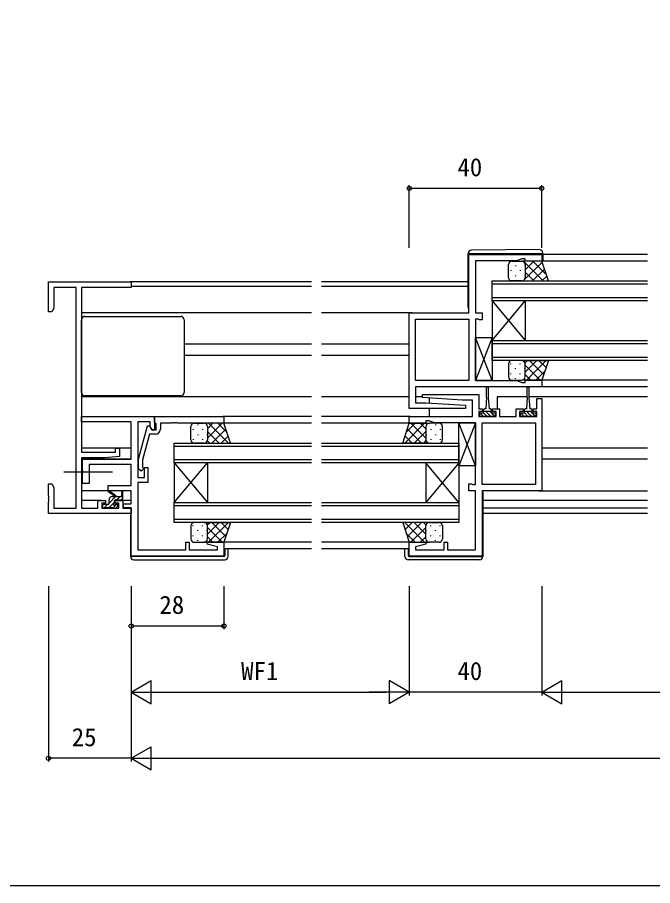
# Model space of a CAD drawing. Units: millimetres, scale not verified. Extents: x -437 to 438, y -281 to 278.
# Drawn here: x -133.2 to 58.7, y -280.9 to -18.4 of the extents above; entities that cross this region are included whole.
import ezdxf
from ezdxf.enums import TextEntityAlignment as Align

# ---------------------------------------------------------------- set-up
doc = ezdxf.new("R2010")
doc.units = ezdxf.units.MM
doc.header["$LTSCALE"] = 2
for name, color, linetype in [('0-2_YKK_11', 7, 'Continuous'), ('0-3_YKK_12', 2, 'Continuous'), ('0-4_YKK_13', 4, 'Continuous'), ('0-6_YKK_D', 6, 'Continuous'), ('0-7_YKK_ZWAK', 7, 'Continuous')]:
    doc.layers.add(name, color=color, linetype=linetype)
doc.styles.add('ＭＳ ゴシック', font='')
doc.styles.get('ＭＳ ゴシック').set_extended_font_data('MS Gothic')

msp = doc.modelspace()

# ---------------------------------------------------------------- linework, layer by layer
at = {"layer": '0-2_YKK_11'}
for points in [[(25.2, -130.1), (-12.9, -130.1), (-12.9, -134.9), (-9.8, -134.9), (2.214, -135.63), (2.185, -136.6), (-14.8, -136.6), (-14.8, -107.7), (3.2, -107.7), (3.2, -90.1), (25.2, -90.1), (25.2, -92.1), (20.2, -92.1), (20.2, -91.4), (19.2, -91.4), (17.552, -92), (5.2, -92), (5.2, -107.7), (7.2, -107.7), (7.2, -109.8), (6.4, -109.8), (6.227, -109.7), (6.054, -109.6), (5.2, -109.6), (5.2, -128.2), (17.552, -128.2), (19.2, -128.8), (20.2, -128.8), (20.2, -128.1), (25.2, -128.1)], [(3.2, -109.6), (3.2, -128.2), (-12.9, -128.2), (-12.9, -109.6)], [(7.2, -159.6), (7.2, -141), (23.3, -141), (23.3, -159.6)]]:
    msp.add_lwpolyline(points, close=True, dxfattribs=at)
for points in [[(-115.43, -166.77), (-115.43, -100.03), (-122.17, -100.03), (-122.17, -106.309), (-122.8, -107.4), (-123.8, -107.4), (-123.8, -98.4), (-98.8, -98.4), (-98.8, -100.03), (-113.8, -100.03), (-113.8, -149.9), (-103.5, -149.9), (-103.5, -148.6), (-102.3, -148.6), (-102.3, -151.206), (-106.8, -151.6), (-113.8, -151.6), (-113.8, -166.77), (-108.9, -166.77), (-108.9, -164.5), (-106.6, -164.5), (-106.6, -165.3), (-107.7, -165.3), (-107.7, -166.77), (-102.5, -166.77), (-102.5, -165.3), (-103.6, -165.3), (-103.6, -164.5), (-101.3, -164.5), (-101.3, -166.77), (-98.8, -166.77), (-98.8, -168.4), (-123.8, -168.4), (-123.8, -164.858), (-123.68, -164.675), (-123.68, -164.125), (-123.8, -163.942), (-123.8, -163.858), (-123.68, -163.675), (-123.68, -163.125)], [(25.2, -139.1), (25.2, -161.5), (7.2, -161.5), (7.2, -181.3), (-14.8, -181.3), (-14.8, -177.1), (-9.839, -177.1), (-9.771, -177.622), (-12.9, -178.461), (-12.9, -179.4), (-4.3, -179.4), (-4.3, -177.1), (-3.3, -177.1), (-3.3, -179.4), (5.2, -179.4), (5.2, -161.5), (3.2, -161.5), (3.2, -159.4), (4, -159.4), (4.173, -159.5), (4.346, -159.6), (5.2, -159.6), (5.2, -141), (-7.152, -141), (-8.8, -140.4), (-9.8, -140.4), (-9.8, -141.1), (-14.8, -141.1), (-14.8, -139.1), (4.3, -139.1), (4.3, -134.1), (1.2, -134.1), (-10.814, -133.37), (-10.785, -132.4), (6.2, -132.4), (6.2, -136.8), (7.3, -136.8), (7.3, -137.6), (6.2, -137.6), (6.2, -139.1)], [(6.2, -139.1), (11.4, -139.1), (11.4, -137.6), (10.3, -137.6), (10.3, -136.8), (12.4, -136.8), (12.4, -139.1), (17.5, -139.1), (17.5, -136.8), (19.6, -136.8), (19.6, -137.6), (18.5, -137.6), (18.5, -139.1), (23.7, -139.1), (23.7, -137.6), (22.6, -137.6), (22.6, -136.8), (23.7, -136.8), (23.7, -133.6), (25.2, -133.6), (25.2, -139.1)], [(-70.8, -181.3), (-98.8, -181.3), (-98.8, -166.7), (-101.1, -166.7), (-101.1, -165.5), (-98.8, -165.5), (-98.8, -161.5), (-105.8, -161.5), (-105.8, -159.9), (-98.8, -159.9), (-98.8, -153.6), (-111.5, -153.6), (-111.5, -159.3), (-113.5, -159.3), (-113.5, -156.258), (-113.38, -156.075), (-113.38, -155.525), (-113.5, -155.342), (-113.5, -152), (-98.8, -152), (-98.8, -140.7), (-113.8, -140.7), (-113.8, -139.1), (-91.8, -139.1), (-91.8, -143.1), (-92.6, -143.1), (-93.1, -142.234), (-93.1, -140.7), (-96.8, -140.7), (-96.8, -157.5), (-94.8, -157.5), (-94.8, -154.5), (-93.8, -154.5), (-93.8, -159), (-96.8, -159), (-96.8, -179.4), (-82.3, -179.4), (-82.3, -177.1), (-81.3, -177.1), (-81.3, -179.4)], [(-91.5, -144.4), (-93.32, -144.4), (-95.4, -152.161), (-95.4, -154.351), (-94.976, -154.776), (-95.824, -155.624), (-96.6, -154.849), (-96.6, -152.003), (-93.893, -141.9), (-93.293, -141.9), (-92.6, -143.1), (-91.3, -143.1), (-91.3, -141.3), (-91.5, -141.1), (-91.8, -140.8), (-91.8, -139.1)], [(-91.8, -139.1), (-70.8, -139.1), (-70.8, -141.1), (-84.842, -141.1), (-85.025, -140.98), (-85.575, -140.98), (-85.758, -141.1), (-85.842, -141.1), (-86.025, -140.98), (-86.575, -140.98), (-86.758, -141.1), (-90, -141.1), (-90, -142.9)], [(-123.68, -163.125), (-123.8, -162.942), (-123.8, -159.4), (-122.8, -159.4), (-122.17, -160.491), (-122.17, -166.77), (-115.43, -166.77)], [(-81.3, -179.4), (-72.7, -179.4), (-72.7, -178.461), (-75.829, -177.622), (-75.761, -177.1), (-70.8, -177.1), (-70.8, -181.3)]]:
    msp.add_lwpolyline(points, dxfattribs=at)
msp.add_arc((-91.5, -142.9), 1.5, 270.00001, 359.99999, dxfattribs=at)
at = {"layer": '0-3_YKK_12'}
for p, q in [((57.2, -90.1), (25.5, -90.1)), ((57.2, -92.1), (24.7, -92.1)), ((-44.3, -98.4), (-99.1, -98.4)), ((3, -98.4), (-41.3, -98.4)), ((10.2, -98.1), (57.2, -98.1)), ((10.2, -104.1), (10.2, -98.1)), ((57.2, -99.1), (10.2, -99.1)), ((-44.3, -99.8), (-98.8, -99.8)), ((3, -99.8), (-41.3, -99.8)), ((10.2, -103.1), (57.2, -103.1)), ((10.2, -104.1), (10.2, -116.1)), ((10.2, -104.1), (20.2, -116.1)), ((10.2, -116.1), (20.2, -104.1)), ((57.2, -104.1), (10.2, -104.1)), ((20.2, -104.1), (20.2, -116.1)), ((-44.3, -107.7), (-113.8, -107.7)), ((-13.8, -107.7), (-41.3, -107.7)), ((-44.3, -117.2), (-82.8, -117.2)), ((-14.8, -117.2), (-41.3, -117.2)), ((10.2, -116.1), (57.2, -116.1)), ((10.2, -122.1), (10.2, -116.1)), ((57.2, -117.1), (10.2, -117.1)), ((-44.3, -120.6), (-82.8, -120.6)), ((-14.8, -120.6), (-41.3, -120.6)), ((10.2, -121.1), (57.2, -121.1)), ((57.2, -122.1), (10.2, -122.1)), ((57.2, -128.1), (24.7, -128.1)), ((57.2, -130.1), (24.9, -130.1)), ((-44.3, -133.1), (-113.8, -133.1)), ((-14.8, -133.1), (-41.3, -133.1)), ((-10.758, -133.1), (-12.9, -133.1)), ((-8.8, -133.492), (-8.8, -134.961)), ((20.85, -133.1), (11.7, -133.1)), ((11.7, -133.1), (11.7, -136.846)), ((57.2, -133.1), (21.35, -133.1)), ((-44.3, -139.1), (-71.1, -139.1)), ((-14.5, -139.1), (-41.3, -139.1)), ((-8.8, -136.6), (-8.8, -139.1)), ((-44.3, -141.1), (-71.3, -141.1)), ((-14.3, -141.1), (-41.3, -141.1)), ((-98.8, -148.6), (-113.8, -148.6)), ((-85.8, -147.1), (-44.3, -147.1)), ((-85.8, -153.1), (-85.8, -147.1)), ((-44.3, -148.1), (-85.8, -148.1)), ((-41.3, -147.1), (0.2, -147.1)), ((0.2, -148.1), (-41.3, -148.1)), ((57.2, -148.6), (25.2, -148.6)), ((-98.8, -152), (-113.8, -152)), ((-85.8, -152.1), (-44.3, -152.1)), ((-41.3, -152.1), (0.2, -152.1)), ((57.2, -152), (25.2, -152)), ((-85.8, -153.1), (-85.8, -165.1)), ((-85.8, -153.1), (-75.8, -165.1)), ((-85.8, -165.1), (-75.8, -153.1)), ((-44.3, -153.1), (-85.8, -153.1)), ((-75.8, -153.1), (-75.8, -165.1)), ((-9.8, -153.1), (-9.8, -165.1)), ((0.2, -153.1), (-9.8, -165.1)), ((0.2, -165.1), (-9.8, -153.1)), ((0.2, -153.1), (0.2, -165.1)), ((-107.9, -164.5), (-113.8, -164.5)), ((-98.8, -164.5), (-102.3, -164.5)), ((-85.8, -165.1), (-44.3, -165.1)), ((-85.8, -171.1), (-85.8, -165.1)), ((-41.3, -165.1), (0.2, -165.1)), ((57.2, -164.5), (7.4, -164.5)), ((-98.907, -166.77), (-99.1, -166.77)), ((-44.3, -166.1), (-85.8, -166.1)), ((0.2, -166.1), (-41.3, -166.1)), ((57.2, -166.77), (7.4, -166.77)), ((-98.8, -168.4), (-99.1, -168.4)), ((-85.8, -170.1), (-44.3, -170.1)), ((-41.3, -170.1), (0.2, -170.1)), ((57.2, -168.4), (7.4, -168.4)), ((-44.3, -171.1), (-85.8, -171.1)), ((-44.3, -177.1), (-71.3, -177.1)), ((-14.3, -177.1), (-41.3, -177.1)), ((-44.3, -179.1), (-70.8, -179.1)), ((-14.8, -179.1), (-41.3, -179.1))]:
    msp.add_line(p, q, dxfattribs=at)
for points in [[(0.2, -147.1), (0.2, -153.1), (-41.3, -153.1)], [(0.2, -165.1), (0.2, -171.1), (-41.3, -171.1)]]:
    msp.add_lwpolyline(points, dxfattribs=at)
at = {"layer": '0-4_YKK_13'}
for p, q in [((24.491, -88.612), (3.991, -88.791)), ((3, -89.8), (3, -90.1)), ((3, -106.1), (3, -89.8)), ((3.496, -89.8), (24.996, -89.8)), ((24.996, -89.8), (25.5, -89.8)), ((25.5, -89.8), (25.5, -89.612)), ((25.5, -90.1), (25.5, -89.8)), ((25.5, -90.1), (25.5, -92.1)), ((15.2, -97.1), (15.2, -93.1)), ((16.2, -92.1), (19.2, -92.1)), ((17.28, -93.42), (17.28, -93.62)), ((19.62, -98.1), (25.305, -92.415)), ((19.668, -92.1), (25.668, -98.1)), ((19.779, -92.285), (19.963, -92.1)), ((20.11, -93.42), (20.11, -93.62)), ((20.2, -94.692), (22.792, -92.1)), ((20.2, -93.1), (20.2, -97.1)), ((20.2, -93.1), (20.2, -97.1)), ((22.497, -92.1), (26.552, -96.155)), ((15.865, -94.835), (15.865, -95.035)), ((17.28, -96.45), (17.28, -96.65)), ((18.695, -94.835), (18.695, -95.035)), ((20.11, -96.45), (20.11, -96.65)), ((20.2, -95.46), (22.84, -98.1)), ((22.449, -98.1), (26.012, -94.536)), ((25.277, -98.1), (26.719, -96.658)), ((15.865, -97.865), (15.865, -98.042)), ((19.2, -98.1), (16.2, -98.1)), ((18.695, -97.865), (18.695, -98.065)), ((19.806, -97.895), (20.011, -98.1)), ((-113.8, -131.8), (-113.8, -109.8)), ((-112.8, -108.8), (-83.8, -108.8)), ((-82.8, -109.8), (-82.8, -131.8)), ((10.2, -128.2), (5.2, -115.2)), ((10.2, -115.2), (5.2, -128.2)), ((15.2, -123.1), (15.2, -127.1)), ((15.865, -123.235), (15.865, -123.058)), ((19.2, -122.1), (16.2, -122.1)), ((18.695, -123.235), (18.695, -123.035)), ((20.167, -122.845), (20.911, -122.1)), ((20.2, -125.64), (23.74, -122.1)), ((20.2, -127.1), (20.2, -123.1)), ((20.2, -127.1), (20.2, -123.1)), ((20.568, -128.1), (26.568, -122.1)), ((21.549, -122.1), (25.787, -126.339)), ((24.377, -122.1), (26.494, -124.217)), ((17.28, -124.65), (17.28, -124.45)), ((20.11, -124.65), (20.11, -124.45)), ((20.2, -123.58), (24.72, -128.1)), ((23.397, -128.1), (26.102, -125.395)), ((15.865, -126.265), (15.865, -126.065)), ((16.2, -128.1), (19.2, -128.1)), ((17.28, -127.68), (17.28, -127.48)), ((18.695, -126.265), (18.695, -126.065)), ((20.11, -127.515), (20.11, -127.48)), ((20.2, -126.408), (21.892, -128.1)), ((8.55, -133.3), (8.55, -130.35)), ((9.05, -130.35), (9.05, -133.3)), ((20.85, -133.3), (20.85, -130.35)), ((21.35, -130.35), (21.35, -133.3)), ((-83.8, -132.8), (-112.8, -132.8)), ((8.55, -133.3), (8.3, -136.8)), ((9.05, -133.3), (9.3, -136.8)), ((20.85, -133.3), (20.6, -136.8)), ((21.35, -133.3), (21.6, -136.8)), ((6.522, -138), (7.622, -139.1)), ((7.55, -137.2), (7.55, -138)), ((7.55, -137.5), (10.05, -137.5)), ((7.55, -137.905), (8.745, -139.1)), ((8.3, -136.8), (7.95, -136.8)), ((9.65, -136.8), (9.3, -136.8)), ((9.39, -137.5), (10.99, -139.1)), ((10.05, -138), (10.05, -137.2)), ((11.012, -138), (11.1, -138.088)), ((18.822, -138), (19.922, -139.1)), ((19.85, -137.2), (19.85, -138)), ((19.85, -137.5), (22.35, -137.5)), ((19.85, -137.905), (21.045, -139.1)), ((20.6, -136.8), (20.25, -136.8)), ((21.95, -136.8), (21.6, -136.8)), ((21.69, -137.5), (23.29, -139.1)), ((22.35, -138), (22.35, -137.2)), ((23.312, -138), (23.4, -138.088)), ((-79.8, -141.1), (-76.8, -141.1)), ((-78.72, -141.52), (-78.72, -141.72)), ((-75.89, -141.685), (-75.89, -141.72)), ((-75.8, -142.792), (-74.108, -141.1)), ((-75.8, -145.62), (-71.28, -141.1)), ((-75.432, -141.1), (-69.432, -147.1)), ((-72.603, -141.1), (-69.898, -143.805)), ((-10.168, -141.1), (-16.168, -147.1)), ((-12.997, -141.1), (-15.702, -143.805)), ((-9.8, -145.62), (-14.32, -141.1)), ((-9.8, -142.792), (-11.492, -141.1)), ((-9.71, -141.685), (-9.71, -141.72)), ((-5.8, -141.1), (-8.8, -141.1)), ((-6.88, -141.52), (-6.88, -141.72)), ((5.2, -154), (0.2, -141)), ((5.2, -141), (0.2, -154)), ((-80.8, -146.1), (-80.8, -142.1)), ((-80.135, -142.935), (-80.135, -143.135)), ((-77.305, -142.935), (-77.305, -143.135)), ((-75.8, -142.1), (-75.8, -146.1)), ((-75.8, -142.1), (-75.8, -146.1)), ((-75.8, -143.56), (-72.26, -147.1)), ((-74.451, -147.1), (-70.213, -142.861)), ((-11.149, -147.1), (-15.387, -142.861)), ((-9.8, -143.56), (-13.34, -147.1)), ((-9.8, -142.1), (-9.8, -146.1)), ((-9.8, -142.1), (-9.8, -146.1)), ((-8.295, -142.935), (-8.295, -143.135)), ((-5.465, -142.935), (-5.465, -143.135)), ((-4.8, -146.1), (-4.8, -142.1)), ((-80.135, -145.965), (-80.135, -146.165)), ((-78.72, -144.55), (-78.72, -144.75)), ((-77.305, -145.965), (-77.305, -146.165)), ((-75.89, -144.55), (-75.89, -144.75)), ((-75.833, -146.355), (-75.089, -147.1)), ((-71.623, -147.1), (-69.506, -144.983)), ((-13.977, -147.1), (-16.094, -144.983)), ((-9.767, -146.355), (-10.511, -147.1)), ((-9.71, -144.55), (-9.71, -144.75)), ((-8.295, -145.965), (-8.295, -146.165)), ((-6.88, -144.55), (-6.88, -144.75)), ((-5.465, -145.965), (-5.465, -146.165)), ((-76.8, -147.1), (-79.8, -147.1)), ((-8.8, -147.1), (-5.8, -147.1)), ((-119.183, -155.8), (-104.5, -155.8)), ((-105.705, -161.5), (-113.8, -161.5)), ((-103.8, -163.27), (-105.619, -161.869)), ((-103.2, -163.27), (-105.418, -161.587)), ((-101.6, -162.144), (-101.799, -163.27)), ((-101.3, -163.97), (-101.3, -161.971)), ((24.2, -161.5), (57.2, -161.5)), ((-105.5, -165.237), (-103.533, -163.27)), ((-105.5, -165.37), (-105.5, -164.27)), ((-105.486, -166.57), (-103.9, -164.984)), ((-105.344, -163.734), (-105.036, -163.426)), ((-104.5, -163.27), (-101.3, -163.27)), ((-103.9, -165.209), (-103.9, -164.57)), ((-103.6, -164.27), (-101.6, -164.27)), ((-103.186, -164.27), (-102.186, -163.27)), ((-101.839, -164.27), (-101.3, -163.731)), ((-107.5, -165.97), (-107.5, -166.47)), ((-107.484, -165.874), (-107.296, -165.686)), ((-105.8, -165.67), (-107.2, -165.67)), ((-107.2, -166.77), (-106.7, -166.77)), ((-107.033, -166.77), (-105.933, -165.67)), ((-106.5, -166.57), (-104.4, -166.57)), ((-104.308, -166.739), (-103.239, -165.67)), ((-104.2, -166.77), (-103.6, -166.77)), ((-103.1, -165.67), (-103.439, -165.67)), ((-103.388, -166.682), (-102.888, -166.182)), ((-80.8, -172.1), (-80.8, -176.1)), ((-80.135, -172.235), (-80.135, -172.058)), ((-76.8, -171.1), (-79.8, -171.1)), ((-77.305, -172.235), (-77.305, -172.035)), ((-75.833, -171.845), (-75.089, -171.1)), ((-75.8, -174.64), (-72.26, -171.1)), ((-75.8, -176.1), (-75.8, -172.1)), ((-75.8, -176.1), (-75.8, -172.1)), ((-75.8, -172.58), (-71.28, -177.1)), ((-75.432, -177.1), (-69.432, -171.1)), ((-74.451, -171.1), (-70.213, -175.339)), ((-71.623, -171.1), (-69.506, -173.217)), ((-10.168, -177.1), (-16.168, -171.1)), ((-13.977, -171.1), (-16.094, -173.217)), ((-11.149, -171.1), (-15.387, -175.339)), ((-9.8, -172.58), (-14.32, -177.1)), ((-9.8, -174.64), (-13.34, -171.1)), ((-9.767, -171.845), (-10.511, -171.1)), ((-9.8, -176.1), (-9.8, -172.1)), ((-9.8, -176.1), (-9.8, -172.1)), ((-8.8, -171.1), (-5.8, -171.1)), ((-8.295, -172.235), (-8.295, -172.035)), ((-5.465, -172.235), (-5.465, -172.035)), ((-4.8, -172.1), (-4.8, -176.1)), ((-80.135, -175.265), (-80.135, -175.065)), ((-78.72, -173.65), (-78.72, -173.45)), ((-77.305, -175.265), (-77.305, -175.065)), ((-75.89, -173.65), (-75.89, -173.45)), ((-75.8, -175.408), (-74.108, -177.1)), ((-72.603, -177.1), (-69.898, -174.395)), ((-12.997, -177.1), (-15.702, -174.395)), ((-9.8, -175.408), (-11.492, -177.1)), ((-9.71, -173.65), (-9.71, -173.45)), ((-8.295, -175.265), (-8.295, -175.065)), ((-6.88, -173.65), (-6.88, -173.45)), ((-5.465, -175.265), (-5.465, -175.065)), ((-79.8, -177.1), (-76.8, -177.1)), ((-78.72, -176.68), (-78.72, -176.48)), ((-75.89, -176.515), (-75.89, -176.48)), ((-9.71, -176.515), (-9.71, -176.48)), ((-5.8, -177.1), (-8.8, -177.1)), ((-6.88, -176.68), (-6.88, -176.48)), ((-99, -181.1), (-99, -181.4)), ((-70.5, -179.1), (-70.5, -181.1)), ((-69.5, -181.4), (-69.5, -179.1)), ((-16.1, -181.4), (-16.1, -179.1)), ((-15.1, -179.1), (-15.1, -181.1)), ((7.4, -181.1), (7.4, -181.4)), ((-98.5, -181.4), (-99, -181.4)), ((-70.8, -181.4), (-98.5, -181.4)), ((-98, -182.4), (-70.5, -182.4)), ((6.4, -182.4), (-15.1, -182.4)), ((-14.8, -181.4), (6.9, -181.4)), ((6.9, -181.4), (7.4, -181.4))]:
    msp.add_line(p, q, dxfattribs=at)
for points in [[(3, -89.791), (3, -89.8), (3.496, -89.8)], [(19.2, -98.1), (27.2, -98.1), (25.2, -92.1), (19.2, -92.1)], [(19.2, -122.1), (27.2, -122.1), (25.2, -128.1), (19.2, -128.1)], [(10.05, -138), (11.1, -138), (11.1, -139.1), (6.5, -139.1), (6.5, -138), (7.55, -138)], [(8.267, -137.5), (8.8, -138.033), (9.867, -139.1)], [(22.35, -138), (23.4, -138), (23.4, -139.1), (18.8, -139.1), (18.8, -138), (19.85, -138)], [(20.567, -137.5), (21.1, -138.033), (22.167, -139.1)], [(-76.8, -147.1), (-68.8, -147.1), (-70.8, -141.1), (-76.8, -141.1)], [(-8.8, -147.1), (-16.8, -147.1), (-14.8, -141.1), (-8.8, -141.1)], [(7.2, -161.8), (7.4, -161.8), (7.4, -181.4)], [(-98.8, -168.9), (-99, -168.9), (-99, -181.4)], [(-76.8, -171.1), (-68.8, -171.1), (-70.8, -177.1), (-76.8, -177.1)], [(-8.8, -171.1), (-16.8, -171.1), (-14.8, -177.1), (-8.8, -177.1)]]:
    msp.add_lwpolyline(points, dxfattribs=at)
for points in [[(10.2, -128.2), (5.2, -128.2), (5.2, -115.2), (10.2, -115.2)], [(5.2, -154), (0.2, -154), (0.2, -141), (5.2, -141)]]:
    msp.add_lwpolyline(points, close=True, dxfattribs=at)
for centre, radius, start, end in [((4, -89.791), 1, 90.5, 180), ((24.5, -89.612), 1, 0, 90.5), ((16.2, -93.1), 1, 89.9999, 179.9999), ((19.2, -93.1), 1, 359.9999, 89.9999), ((19.2, -93.1), 1, 359.9999, 89.9999), ((16.2, -97.1), 1, 179.9999, 269.9999), ((19.2, -97.1), 1, 269.9999, 359.9999), ((19.2, -97.1), 1, 269.9999, 359.9999), ((3.5, -106.1), 0.5, 180, 233.13017), ((-112.8, -109.8), 1, 90, 180), ((-83.8, -109.8), 1, 0, 90), ((16.2, -123.1), 1, 90.0001, 180.0001), ((19.2, -123.1), 1, 0.0001, 90.0001), ((19.2, -123.1), 1, 0.0001, 90.0001), ((16.2, -127.1), 1, 180.0001, 270.0001), ((19.2, -127.1), 1, 270.0001, 0.0001), ((19.2, -127.1), 1, 270.0001, 0.0001), ((8.8, -130.35), 0.25, 0, 180), ((21.1, -130.35), 0.25, 0, 180), ((-112.8, -131.8), 1, 180, 270), ((-83.8, -131.8), 1, 270, 0), ((7.95, -137.2), 0.4, 90, 180), ((9.65, -137.2), 0.4, 0, 90), ((20.25, -137.2), 0.4, 90, 180), ((21.95, -137.2), 0.4, 0, 90), ((-79.8, -142.1), 1, 89.9999, 179.9999), ((-76.8, -142.1), 1, 359.9999, 89.9999), ((-76.8, -142.1), 1, 359.9999, 89.9999), ((-8.8, -142.1), 1, 90.0001, 180.0001), ((-8.8, -142.1), 1, 90.0001, 180.0001), ((-5.8, -142.1), 1, 0.0001, 90.0001), ((-79.8, -146.1), 1, 179.9999, 269.9999), ((-76.8, -146.1), 1, 269.9999, 359.9999), ((-76.8, -146.1), 1, 269.9999, 359.9999), ((-8.8, -146.1), 1, 180.0001, 270.0001), ((-8.8, -146.1), 1, 180.0001, 270.0001), ((-5.8, -146.1), 1, 270.0001, 0.0001), ((-105.6, -161.67), 0.2, 24.41711, 264.41711), ((-101.5, -161.971), 0.2, 360, 240), ((-105.8, -165.37), 0.3, 270, 360), ((-104.5, -164.27), 1, 90, 180), ((-104.2, -165.209), 0.3, 303.05573, 360), ((-103.6, -164.57), 0.3, 90, 180), ((-101.6, -163.97), 0.3, 270, 360), ((-107.2, -165.97), 0.3, 90, 180), ((-107.2, -166.47), 0.3, 180, 270), ((-106.7, -166.57), 0.2, 270, 360), ((-104.2, -166.57), 0.2, 180, 270), ((-103.9, -165.67), 0.25, 123.05573, 326.94427), ((-103.439, -165.97), 0.3, 90, 146.94427), ((-103.6, -166.47), 0.3, 270, 315), ((-103.1, -165.97), 0.3, 315, 90), ((-79.8, -172.1), 1, 90.0001, 180.0001), ((-76.8, -172.1), 1, 0.0001, 90.0001), ((-76.8, -172.1), 1, 0.0001, 90.0001), ((-8.8, -172.1), 1, 89.9999, 179.9999), ((-8.8, -172.1), 1, 89.9999, 179.9999), ((-5.8, -172.1), 1, 359.9999, 89.9999), ((-79.8, -176.1), 1, 180.0001, 270.0001), ((-76.8, -176.1), 1, 270.0001, 0.0001), ((-76.8, -176.1), 1, 270.0001, 0.0001), ((-8.8, -176.1), 1, 179.9999, 269.9999), ((-8.8, -176.1), 1, 179.9999, 269.9999), ((-5.8, -176.1), 1, 269.9999, 359.9999), ((-70.8, -181.1), 0.3, 270, 0), ((-14.8, -181.1), 0.3, 180, 270), ((-98, -181.4), 1, 180, 270), ((-70.5, -181.4), 1, 270, 0), ((-15.1, -181.4), 1, 180, 270), ((6.4, -181.4), 1, 270, 0)]:
    msp.add_arc(centre, radius, start, end, dxfattribs=at)
at = {"layer": '0-6_YKK_D'}
for p, q in [((-14.8, -88.1), (-14.8, -69.1)), ((25.2, -70.1), (-14.8, -70.1)), ((25.2, -88.1), (25.2, -69.1)), ((-123.8, -190.4), (-123.8, -243.4)), ((-98.8, -190.4), (-98.8, -243.4)), ((-98.8, -190.4), (-98.8, -223.4)), ((-98.8, -190.4), (-98.8, -243.4)), ((-98.8, -190.4), (-98.8, -203.4)), ((-70.8, -190.4), (-70.8, -203.4)), ((-14.8, -190.4), (-14.8, -223.4)), ((-14.8, -190.4), (-14.8, -223.4)), ((25.2, -190.4), (25.2, -223.4)), ((25.2, -190.4), (25.2, -223.4)), ((-98.8, -202.4), (-70.8, -202.4)), ((-98.8, -222.4), (-92.738, -218.9)), ((-92.738, -225.9), (-92.738, -218.9)), ((-14.8, -222.4), (-20.862, -218.9)), ((-20.862, -218.9), (-20.862, -225.9)), ((25.2, -222.4), (31.262, -218.9)), ((31.262, -225.9), (31.262, -218.9)), ((-98.8, -222.4), (-92.738, -225.9)), ((-98.8, -222.4), (-86.676, -222.4)), ((-91.8, -222.4), (-21.8, -222.4)), ((-14.8, -222.4), (-26.924, -222.4)), ((-14.8, -222.4), (-20.862, -225.9)), ((25.2, -222.4), (-14.8, -222.4)), ((25.2, -222.4), (31.262, -225.9)), ((25.2, -222.4), (37.324, -222.4)), ((32.2, -222.4), (257.2, -222.4)), ((-98.8, -242.4), (-92.738, -238.9)), ((-92.738, -245.9), (-92.738, -238.9)), ((-98.8, -242.4), (-123.8, -242.4)), ((-98.8, -242.4), (-92.738, -245.9)), ((-98.8, -242.4), (-86.676, -242.4)), ((-91.8, -242.4), (381.2, -242.4))]:
    msp.add_line(p, q, dxfattribs=at)
for centre in [(-14.8, -70.1), (25.2, -70.1), (-98.8, -202.4), (-70.8, -202.4), (-123.8, -242.4)]:
    msp.add_circle(centre, 0.637, dxfattribs=at)
at = {"layer": '0-7_YKK_ZWAK'}
msp.add_lwpolyline([(-436.8, -280.9), (438.2, -280.9), (438.2, 244.1)], dxfattribs=at)

# ---------------------------------------------------------------- texts
at = {"layer": '0-6_YKK_D', "style": 'ＭＳ ゴシック'}
for s, p in [('40', (-0.255, -68.1)), ('28', (-90.276, -200.4)), ('WF1', (-65.6, -220.4)), ('40', (-0.255, -220.4)), ('25', (-116.755, -240.4))]:
    msp.add_text(s, height=5.499, dxfattribs=at).set_placement(p, align=Align.BOTTOM_LEFT)

doc.saveas('drawing.dxf')
